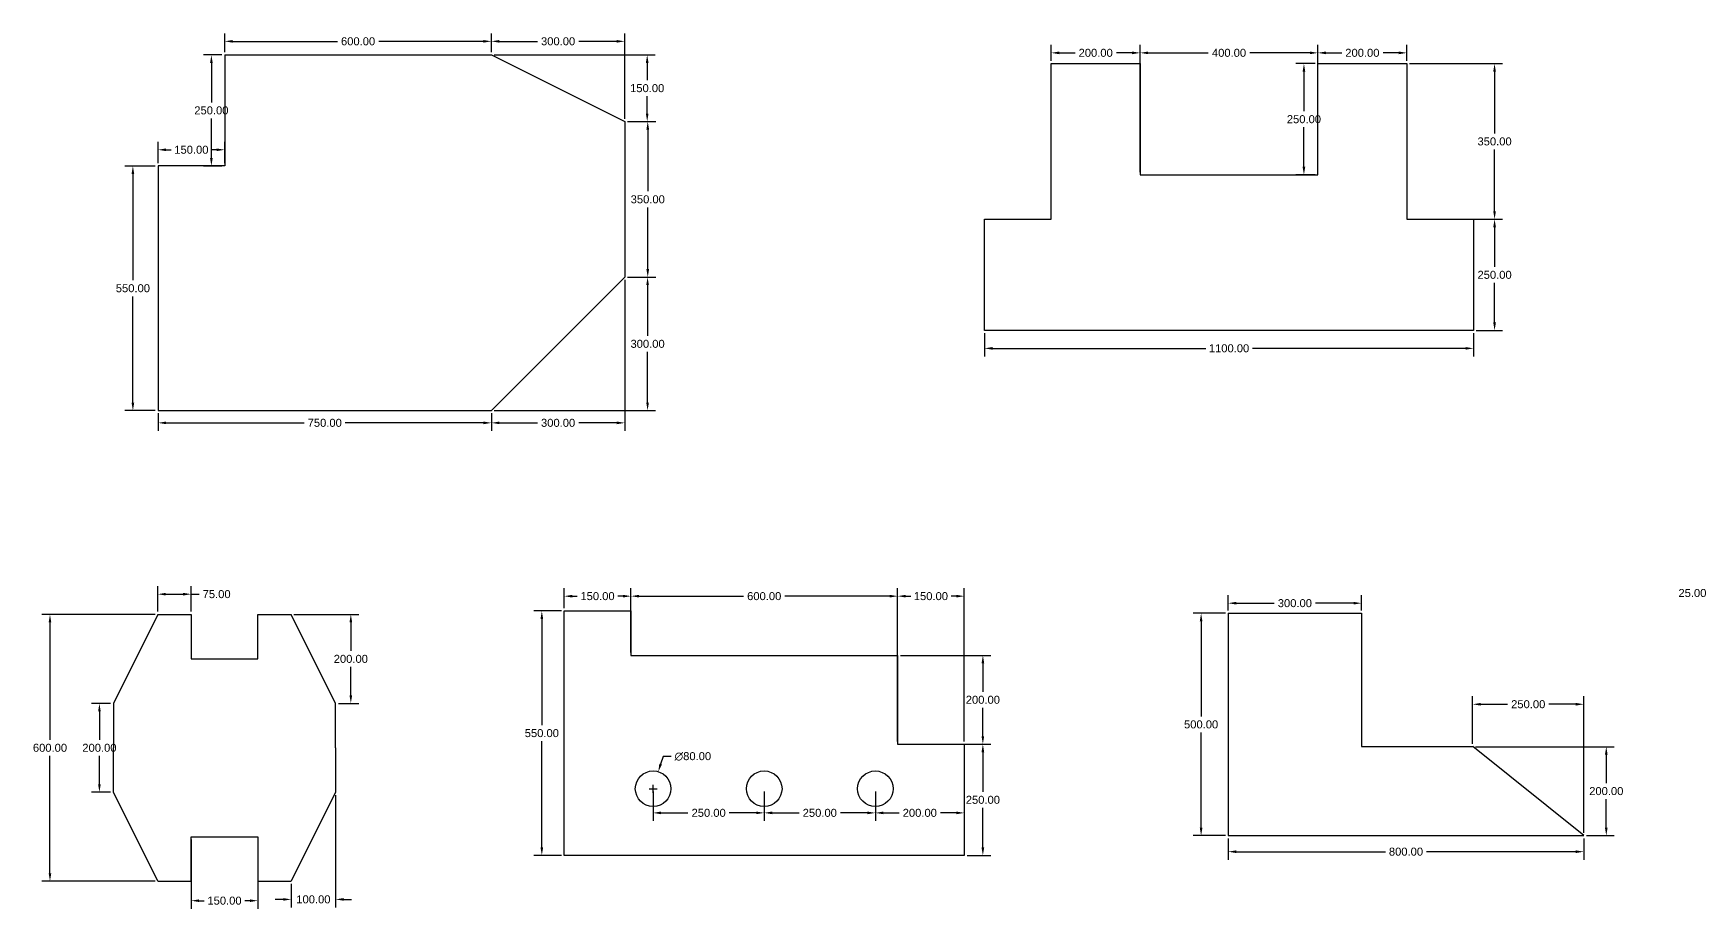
# Model space of a CAD drawing. Header units: millimetres. Extents: x -601 to 8793, y -3446 to 2415.
# Drawn here: x 1065 to 4812, y 330 to 2299 of the extents above; entities that cross this region are included whole.
import ezdxf

# ---------------------------------------------------------------- set-up
doc = ezdxf.new("R2010")
doc.units = ezdxf.units.MM
doc.styles.get("Standard").update_dxf_attribs({"font": 'arial.ttf'})
doc.dimstyles.get("Standard").update_dxf_attribs({"dimscale": 100, "dimtxt": 0.18, "dimasz": 0.18, "dimexe": 0.18, "dimexo": 0.0625, "dimgap": 0.09, "dimtad": 0, "dimtih": 1, "dimtoh": 1, "dimzin": 0, "dimdsep": 46, "dimtxsty": 'Standard', "dimcen": 0.09, "dimadec": 0, "dimazin": 0, "dimtfac": 1, "dimtofl": 0, "dimtmove": 0, "dimatfit": 3, "dimfxl": 1, "dimtolj": 1, "dimtzin": 0, "dimarcsym": 0})

# ---------------------------------------------------------------- blocks, each defined once
blk = doc.blocks.new('*D1')
at = {"color": 0, "lineweight": -2, "transparency": 16777216}
for p, q in [((1339.6, 2000.2), (1271.3, 2000.2)), ((1289.3, 1982.2), (1289.3, 1743.4)), ((1289.3, 1468.2), (1289.3, 1707)), ((1339.6, 1450.2), (1271.3, 1450.2))]:
    blk.add_line(p, q, dxfattribs=at)
at = {"color": 0, "transparency": 16777216}
for points in [[(1286.3, 1982.2), (1292.3, 1982.2), (1289.3, 2000.2)], [(1286.3, 1468.2), (1292.3, 1468.2), (1289.3, 1450.2)]]:
    blk.add_solid(points, dxfattribs=at)
at = {"layer": 'Defpoints', "color": 0, "transparency": 16777216}
for p in [(1345.9, 2000.2), (1289.3, 1450.2), (1345.9, 1450.2)]:
    blk.add_point(p, dxfattribs=at)
at = {"color": 0, "transparency": 16777216, "insert": (1289.3, 1725.2), "char_height": 18, "attachment_point": 5}
blk.add_mtext('\\A1;550.00', dxfattribs=at)
blk = doc.blocks.new('*D2')
at = {"color": 0, "lineweight": -2, "transparency": 16777216}
for p, q in [((1345.9, 2006.5), (1345.9, 2054.7)), ((1363.9, 2036.7), (1375.4, 2036.7)), ((1477.9, 2036.7), (1466.4, 2036.7)), ((1495.9, 2006.5), (1495.9, 2054.7))]:
    blk.add_line(p, q, dxfattribs=at)
at = {"color": 0, "transparency": 16777216}
for points in [[(1363.9, 2039.7), (1363.9, 2033.7), (1345.9, 2036.7)], [(1477.9, 2039.7), (1477.9, 2033.7), (1495.9, 2036.7)]]:
    blk.add_solid(points, dxfattribs=at)
at = {"layer": 'Defpoints', "color": 0, "transparency": 16777216}
for p in [(1345.9, 2036.7), (1345.9, 2000.2), (1495.9, 2000.2)]:
    blk.add_point(p, dxfattribs=at)
at = {"color": 0, "transparency": 16777216, "insert": (1420.9, 2036.7), "char_height": 18, "attachment_point": 5}
blk.add_mtext('\\A1;150.00', dxfattribs=at)
blk = doc.blocks.new('*D3')
at = {"color": 0, "lineweight": -2, "transparency": 16777216}
for p, q in [((1489.6, 2250.2), (1447.9, 2250.2)), ((1465.9, 2232.2), (1465.9, 2143.4)), ((1465.9, 2018.2), (1465.9, 2107)), ((1489.6, 2000.2), (1447.9, 2000.2))]:
    blk.add_line(p, q, dxfattribs=at)
at = {"color": 0, "transparency": 16777216}
for points in [[(1462.9, 2232.2), (1468.9, 2232.2), (1465.9, 2250.2)], [(1462.9, 2018.2), (1468.9, 2018.2), (1465.9, 2000.2)]]:
    blk.add_solid(points, dxfattribs=at)
at = {"layer": 'Defpoints', "color": 0, "transparency": 16777216}
for p in [(1495.9, 2250.2), (1465.9, 2000.2), (1495.9, 2000.2)]:
    blk.add_point(p, dxfattribs=at)
at = {"color": 0, "transparency": 16777216, "insert": (1465.9, 2125.2), "char_height": 18, "attachment_point": 5}
blk.add_mtext('\\A1;250.00', dxfattribs=at)
blk = doc.blocks.new('*D4')
at = {"color": 0, "lineweight": -2, "transparency": 16777216}
for p, q in [((1345.9, 1444), (1345.9, 1404.5)), ((2095.9, 1444), (2095.9, 1404.5)), ((1363.9, 1422.5), (1674.6, 1422.5)), ((2077.9, 1422.5), (1767.1, 1422.5))]:
    blk.add_line(p, q, dxfattribs=at)
at = {"color": 0, "transparency": 16777216}
for points in [[(1363.9, 1425.5), (1363.9, 1419.5), (1345.9, 1422.5)], [(2077.9, 1425.5), (2077.9, 1419.5), (2095.9, 1422.5)]]:
    blk.add_solid(points, dxfattribs=at)
at = {"layer": 'Defpoints', "color": 0, "transparency": 16777216}
for p in [(1345.9, 1450.2), (2095.9, 1450.2), (2095.9, 1422.5)]:
    blk.add_point(p, dxfattribs=at)
at = {"color": 0, "transparency": 16777216, "insert": (1720.9, 1422.5), "char_height": 18, "attachment_point": 5}
blk.add_mtext('\\A1;750.00', dxfattribs=at)
blk = doc.blocks.new('*D5')
at = {"color": 0, "lineweight": -2, "transparency": 16777216}
for p, q in [((1495.9, 2256.5), (1495.9, 2298.6)), ((2095.9, 2256.5), (2095.9, 2298.6)), ((1513.9, 2280.6), (1749.5, 2280.6)), ((2077.9, 2280.6), (1842.3, 2280.6))]:
    blk.add_line(p, q, dxfattribs=at)
at = {"color": 0, "transparency": 16777216}
for points in [[(1513.9, 2283.6), (1513.9, 2277.6), (1495.9, 2280.6)], [(2077.9, 2283.6), (2077.9, 2277.6), (2095.9, 2280.6)]]:
    blk.add_solid(points, dxfattribs=at)
at = {"layer": 'Defpoints', "color": 0, "transparency": 16777216}
for p in [(1495.9, 2250.2), (2095.9, 2280.6), (2095.9, 2250.2)]:
    blk.add_point(p, dxfattribs=at)
at = {"color": 0, "transparency": 16777216, "insert": (1795.9, 2280.6), "char_height": 18, "attachment_point": 5}
blk.add_mtext('\\A1;600.00', dxfattribs=at)
blk = doc.blocks.new('*D6')
at = {"color": 0, "lineweight": -2, "transparency": 16777216}
for p, q in [((2095.9, 2256.5), (2095.9, 2298.6)), ((2395.9, 2106.5), (2395.9, 2298.6)), ((2113.9, 2280.6), (2199.5, 2280.6)), ((2377.9, 2280.6), (2292.2, 2280.6))]:
    blk.add_line(p, q, dxfattribs=at)
at = {"color": 0, "transparency": 16777216}
for points in [[(2113.9, 2283.6), (2113.9, 2277.6), (2095.9, 2280.6)], [(2377.9, 2283.6), (2377.9, 2277.6), (2395.9, 2280.6)]]:
    blk.add_solid(points, dxfattribs=at)
at = {"layer": 'Defpoints', "color": 0, "transparency": 16777216}
for p in [(2095.9, 2250.2), (2395.9, 2280.6), (2395.9, 2100.2)]:
    blk.add_point(p, dxfattribs=at)
at = {"color": 0, "transparency": 16777216, "insert": (2245.9, 2280.6), "char_height": 18, "attachment_point": 5}
blk.add_mtext('\\A1;300.00', dxfattribs=at)
blk = doc.blocks.new('*D7')
at = {"color": 0, "lineweight": -2, "transparency": 16777216}
for p, q in [((2102.1, 2250.2), (2464.3, 2250.2)), ((2446.3, 2232.2), (2446.3, 2193.4)), ((2446.3, 2118.2), (2446.3, 2157)), ((2402.1, 2100.2), (2464.3, 2100.2))]:
    blk.add_line(p, q, dxfattribs=at)
at = {"color": 0, "transparency": 16777216}
for points in [[(2443.3, 2232.2), (2449.3, 2232.2), (2446.3, 2250.2)], [(2443.3, 2118.2), (2449.3, 2118.2), (2446.3, 2100.2)]]:
    blk.add_solid(points, dxfattribs=at)
at = {"layer": 'Defpoints', "color": 0, "transparency": 16777216}
for p in [(2095.9, 2250.2), (2395.9, 2100.2), (2446.3, 2100.2)]:
    blk.add_point(p, dxfattribs=at)
at = {"color": 0, "transparency": 16777216, "insert": (2446.3, 2175.2), "char_height": 18, "attachment_point": 5}
blk.add_mtext('\\A1;150.00', dxfattribs=at)
blk = doc.blocks.new('*D8')
at = {"color": 0, "lineweight": -2, "transparency": 16777216}
for p, q in [((2402.1, 2100.2), (2465.6, 2100.2)), ((2447.6, 2082.2), (2447.6, 1943.4)), ((2447.6, 1768.2), (2447.6, 1907)), ((2402.1, 1750.2), (2465.6, 1750.2))]:
    blk.add_line(p, q, dxfattribs=at)
at = {"color": 0, "transparency": 16777216}
for points in [[(2444.6, 2082.2), (2450.6, 2082.2), (2447.6, 2100.2)], [(2444.6, 1768.2), (2450.6, 1768.2), (2447.6, 1750.2)]]:
    blk.add_solid(points, dxfattribs=at)
at = {"layer": 'Defpoints', "color": 0, "transparency": 16777216}
for p in [(2395.9, 2100.2), (2395.9, 1750.2), (2447.6, 1750.2)]:
    blk.add_point(p, dxfattribs=at)
at = {"color": 0, "transparency": 16777216, "insert": (2447.6, 1925.2), "char_height": 18, "attachment_point": 5}
blk.add_mtext('\\A1;350.00', dxfattribs=at)
blk = doc.blocks.new('*D9')
at = {"color": 0, "lineweight": -2, "transparency": 16777216}
for p, q in [((2402.1, 1750.2), (2465.2, 1750.2)), ((2447.2, 1732.2), (2447.2, 1618.4)), ((2447.2, 1468.2), (2447.2, 1582)), ((2102.1, 1450.2), (2465.2, 1450.2))]:
    blk.add_line(p, q, dxfattribs=at)
at = {"color": 0, "transparency": 16777216}
for points in [[(2444.2, 1732.2), (2450.2, 1732.2), (2447.2, 1750.2)], [(2444.2, 1468.2), (2450.2, 1468.2), (2447.2, 1450.2)]]:
    blk.add_solid(points, dxfattribs=at)
at = {"layer": 'Defpoints', "color": 0, "transparency": 16777216}
for p in [(2395.9, 1750.2), (2095.9, 1450.2), (2447.2, 1450.2)]:
    blk.add_point(p, dxfattribs=at)
at = {"color": 0, "transparency": 16777216, "insert": (2447.2, 1600.2), "char_height": 18, "attachment_point": 5}
blk.add_mtext('\\A1;300.00', dxfattribs=at)
blk = doc.blocks.new('*D10')
at = {"color": 0, "lineweight": -2, "transparency": 16777216}
for p, q in [((2395.9, 1744), (2395.9, 1404.5)), ((2095.9, 1444), (2095.9, 1404.5)), ((2113.9, 1422.5), (2199.5, 1422.5)), ((2377.9, 1422.5), (2292.2, 1422.5))]:
    blk.add_line(p, q, dxfattribs=at)
at = {"color": 0, "transparency": 16777216}
for points in [[(2113.9, 1425.5), (2113.9, 1419.5), (2095.9, 1422.5)], [(2377.9, 1425.5), (2377.9, 1419.5), (2395.9, 1422.5)]]:
    blk.add_solid(points, dxfattribs=at)
at = {"layer": 'Defpoints', "color": 0, "transparency": 16777216}
for p in [(2395.9, 1750.2), (2095.9, 1450.2), (2095.9, 1422.5)]:
    blk.add_point(p, dxfattribs=at)
at = {"color": 0, "transparency": 16777216, "insert": (2245.9, 1422.5), "char_height": 18, "attachment_point": 5}
blk.add_mtext('\\A1;300.00', dxfattribs=at)
blk = doc.blocks.new('*D27')
at = {"color": 0, "lineweight": -2, "transparency": 16777216}
for p, q in [((3355.3, 2236.6), (3355.3, 2272.7)), ((3373.3, 2254.7), (3408.8, 2254.7)), ((3537.3, 2254.7), (3501.8, 2254.7)), ((3555.3, 2236.6), (3555.3, 2272.7))]:
    blk.add_line(p, q, dxfattribs=at)
at = {"color": 0, "transparency": 16777216}
for points in [[(3373.3, 2257.7), (3373.3, 2251.7), (3355.3, 2254.7)], [(3537.3, 2257.7), (3537.3, 2251.7), (3555.3, 2254.7)]]:
    blk.add_solid(points, dxfattribs=at)
at = {"layer": 'Defpoints', "color": 0, "transparency": 16777216}
for p in [(3555.3, 2254.7), (3355.3, 2230.4), (3555.3, 2230.4)]:
    blk.add_point(p, dxfattribs=at)
at = {"color": 0, "transparency": 16777216, "insert": (3455.3, 2254.7), "char_height": 18, "attachment_point": 5}
blk.add_mtext('\\A1;200.00', dxfattribs=at)
blk = doc.blocks.new('*D28')
at = {"color": 0, "lineweight": -2, "transparency": 16777216}
for p, q in [((3555.3, 1986.6), (3555.3, 2272.7)), ((3573.3, 2254.7), (3708.6, 2254.7)), ((3937.3, 2254.7), (3802, 2254.7)), ((3955.3, 1986.6), (3955.3, 2272.7))]:
    blk.add_line(p, q, dxfattribs=at)
at = {"color": 0, "transparency": 16777216}
for points in [[(3573.3, 2257.7), (3573.3, 2251.7), (3555.3, 2254.7)], [(3937.3, 2257.7), (3937.3, 2251.7), (3955.3, 2254.7)]]:
    blk.add_solid(points, dxfattribs=at)
at = {"layer": 'Defpoints', "color": 0, "transparency": 16777216}
for p in [(3955.3, 2254.7), (3555.3, 1980.4), (3955.3, 1980.4)]:
    blk.add_point(p, dxfattribs=at)
at = {"color": 0, "transparency": 16777216, "insert": (3755.3, 2254.7), "char_height": 18, "attachment_point": 5}
blk.add_mtext('\\A1;400.00', dxfattribs=at)
blk = doc.blocks.new('*D29')
at = {"color": 0, "lineweight": -2, "transparency": 16777216}
for p, q in [((3955.3, 2236.6), (3955.3, 2272.7)), ((3973.3, 2254.7), (4008.8, 2254.7)), ((4137.3, 2254.7), (4101.8, 2254.7)), ((4155.3, 2236.6), (4155.3, 2272.7))]:
    blk.add_line(p, q, dxfattribs=at)
at = {"color": 0, "transparency": 16777216}
for points in [[(3973.3, 2257.7), (3973.3, 2251.7), (3955.3, 2254.7)], [(4137.3, 2257.7), (4137.3, 2251.7), (4155.3, 2254.7)]]:
    blk.add_solid(points, dxfattribs=at)
at = {"layer": 'Defpoints', "color": 0, "transparency": 16777216}
for p in [(4155.3, 2254.7), (3955.3, 2230.4), (4155.3, 2230.4)]:
    blk.add_point(p, dxfattribs=at)
at = {"color": 0, "transparency": 16777216, "insert": (4055.3, 2254.7), "char_height": 18, "attachment_point": 5}
blk.add_mtext('\\A1;200.00', dxfattribs=at)
blk = doc.blocks.new('*D30')
at = {"color": 0, "lineweight": -2, "transparency": 16777216}
for p, q in [((3949, 2230.4), (3905.8, 2230.4)), ((3923.8, 2212.4), (3923.8, 2123.6)), ((3923.8, 1998.4), (3923.8, 2087.2)), ((3949, 1980.4), (3905.8, 1980.4))]:
    blk.add_line(p, q, dxfattribs=at)
at = {"color": 0, "transparency": 16777216}
for points in [[(3920.8, 2212.4), (3926.8, 2212.4), (3923.8, 2230.4)], [(3920.8, 1998.4), (3926.8, 1998.4), (3923.8, 1980.4)]]:
    blk.add_solid(points, dxfattribs=at)
at = {"layer": 'Defpoints', "color": 0, "transparency": 16777216}
for p in [(3955.3, 2230.4), (3923.8, 1980.4), (3955.3, 1980.4)]:
    blk.add_point(p, dxfattribs=at)
at = {"color": 0, "transparency": 16777216, "insert": (3923.8, 2105.4), "char_height": 18, "attachment_point": 5}
blk.add_mtext('\\A1;250.00', dxfattribs=at)
blk = doc.blocks.new('*D31')
at = {"color": 0, "lineweight": -2, "transparency": 16777216}
for p, q in [((4161.5, 2230.4), (4370.7, 2230.4)), ((4352.7, 2212.4), (4352.7, 2073.6)), ((4352.7, 1898.4), (4352.7, 2037.2)), ((4161.5, 1880.4), (4370.7, 1880.4))]:
    blk.add_line(p, q, dxfattribs=at)
at = {"color": 0, "transparency": 16777216}
for points in [[(4349.7, 2212.4), (4355.7, 2212.4), (4352.7, 2230.4)], [(4349.7, 1898.4), (4355.7, 1898.4), (4352.7, 1880.4)]]:
    blk.add_solid(points, dxfattribs=at)
at = {"layer": 'Defpoints', "color": 0, "transparency": 16777216}
for p in [(4155.3, 2230.4), (4155.3, 1880.4), (4352.7, 1880.4)]:
    blk.add_point(p, dxfattribs=at)
at = {"color": 0, "transparency": 16777216, "insert": (4352.7, 2055.4), "char_height": 18, "attachment_point": 5}
blk.add_mtext('\\A1;350.00', dxfattribs=at)
blk = doc.blocks.new('*D32')
at = {"color": 0, "lineweight": -2, "transparency": 16777216}
for p, q in [((4311.5, 1880.4), (4370.7, 1880.4)), ((4352.7, 1862.4), (4352.7, 1773.6)), ((4352.7, 1648.4), (4352.7, 1737.2)), ((4311.5, 1630.4), (4370.7, 1630.4))]:
    blk.add_line(p, q, dxfattribs=at)
at = {"color": 0, "transparency": 16777216}
for points in [[(4349.7, 1862.4), (4355.7, 1862.4), (4352.7, 1880.4)], [(4349.7, 1648.4), (4355.7, 1648.4), (4352.7, 1630.4)]]:
    blk.add_solid(points, dxfattribs=at)
at = {"layer": 'Defpoints', "color": 0, "transparency": 16777216}
for p in [(4305.3, 1880.4), (4305.3, 1630.4), (4352.7, 1630.4)]:
    blk.add_point(p, dxfattribs=at)
at = {"color": 0, "transparency": 16777216, "insert": (4352.7, 1755.4), "char_height": 18, "attachment_point": 5}
blk.add_mtext('\\A1;250.00', dxfattribs=at)
blk = doc.blocks.new('*D33')
at = {"color": 0, "lineweight": -2, "transparency": 16777216}
for p, q in [((3205.3, 1624.1), (3205.3, 1572.1)), ((4305.3, 1624.1), (4305.3, 1572.1)), ((3223.3, 1590.1), (3702.8, 1590.1)), ((4287.3, 1590.1), (3807.8, 1590.1))]:
    blk.add_line(p, q, dxfattribs=at)
at = {"color": 0, "transparency": 16777216}
for points in [[(3223.3, 1593.1), (3223.3, 1587.1), (3205.3, 1590.1)], [(4287.3, 1593.1), (4287.3, 1587.1), (4305.3, 1590.1)]]:
    blk.add_solid(points, dxfattribs=at)
at = {"layer": 'Defpoints', "color": 0, "transparency": 16777216}
for p in [(3205.3, 1630.4), (4305.3, 1630.4), (3205.3, 1590.1)]:
    blk.add_point(p, dxfattribs=at)
at = {"color": 0, "transparency": 16777216, "insert": (3755.3, 1590.1), "char_height": 18, "attachment_point": 5}
blk.add_mtext('\\A1;1100.00', dxfattribs=at)
blk = doc.blocks.new('*D43')
at = {"color": 0, "lineweight": -2, "transparency": 16777216}
for p, q in [((1345.4, 997.9), (1345.4, 1055.2)), ((1420.4, 997.9), (1420.4, 1055.2)), ((1363.4, 1037.2), (1402.4, 1037.2)), ((1420.4, 1037.2), (1438.4, 1037.2))]:
    blk.add_line(p, q, dxfattribs=at)
at = {"color": 0, "transparency": 16777216}
for points in [[(1363.4, 1040.2), (1363.4, 1034.2), (1345.4, 1037.2)], [(1402.4, 1040.2), (1402.4, 1034.2), (1420.4, 1037.2)]]:
    blk.add_solid(points, dxfattribs=at)
at = {"layer": 'Defpoints', "color": 0, "transparency": 16777216}
for p in [(1420.4, 1037.2), (1345.4, 991.6), (1420.4, 991.6)]:
    blk.add_point(p, dxfattribs=at)
at = {"color": 0, "transparency": 16777216, "insert": (1477.7, 1037.2), "char_height": 18, "attachment_point": 5}
blk.add_mtext('\\A1;75.00', dxfattribs=at)
blk = doc.blocks.new('*D44')
at = {"color": 0, "lineweight": -2, "transparency": 16777216}
for p, q in [((1239.2, 791.6), (1196, 791.6)), ((1214, 773.6), (1214, 709.8)), ((1214, 609.6), (1214, 673.4)), ((1239.2, 591.6), (1196, 591.6))]:
    blk.add_line(p, q, dxfattribs=at)
at = {"color": 0, "transparency": 16777216}
for points in [[(1211, 773.6), (1217, 773.6), (1214, 791.6)], [(1211, 609.6), (1217, 609.6), (1214, 591.6)]]:
    blk.add_solid(points, dxfattribs=at)
at = {"layer": 'Defpoints', "color": 0, "transparency": 16777216}
for p in [(1245.4, 791.6), (1214, 591.6), (1245.4, 591.6)]:
    blk.add_point(p, dxfattribs=at)
at = {"color": 0, "transparency": 16777216, "insert": (1214, 691.6), "char_height": 18, "attachment_point": 5}
blk.add_mtext('\\A1;200.00', dxfattribs=at)
blk = doc.blocks.new('*D45')
at = {"color": 0, "lineweight": -2, "transparency": 16777216}
for p, q in [((1420.4, 485.4), (1420.4, 329.8)), ((1570.4, 485.4), (1570.4, 329.8)), ((1438.4, 347.8), (1449.9, 347.8)), ((1552.4, 347.8), (1540.9, 347.8))]:
    blk.add_line(p, q, dxfattribs=at)
at = {"color": 0, "transparency": 16777216}
for points in [[(1438.4, 350.8), (1438.4, 344.8), (1420.4, 347.8)], [(1552.4, 350.8), (1552.4, 344.8), (1570.4, 347.8)]]:
    blk.add_solid(points, dxfattribs=at)
at = {"layer": 'Defpoints', "color": 0, "transparency": 16777216}
for p in [(1420.4, 491.6), (1570.4, 491.6), (1570.4, 347.8)]:
    blk.add_point(p, dxfattribs=at)
at = {"color": 0, "transparency": 16777216, "insert": (1495.4, 347.8), "char_height": 18, "attachment_point": 5}
blk.add_mtext('\\A1;150.00', dxfattribs=at)
blk = doc.blocks.new('*D46')
at = {"color": 0, "lineweight": -2, "transparency": 16777216}
for p, q in [((1339.2, 991.6), (1084.8, 991.6)), ((1102.8, 973.6), (1102.8, 709.8)), ((1102.8, 409.6), (1102.8, 673.4)), ((1339.2, 391.6), (1084.8, 391.6))]:
    blk.add_line(p, q, dxfattribs=at)
at = {"color": 0, "transparency": 16777216}
for points in [[(1099.8, 973.6), (1105.8, 973.6), (1102.8, 991.6)], [(1099.8, 409.6), (1105.8, 409.6), (1102.8, 391.6)]]:
    blk.add_solid(points, dxfattribs=at)
at = {"layer": 'Defpoints', "color": 0, "transparency": 16777216}
for p in [(1345.4, 991.6), (1102.8, 391.6), (1345.4, 391.6)]:
    blk.add_point(p, dxfattribs=at)
at = {"color": 0, "transparency": 16777216, "insert": (1102.8, 691.6), "char_height": 18, "attachment_point": 5}
blk.add_mtext('\\A1;600.00', dxfattribs=at)
blk = doc.blocks.new('*D47')
at = {"color": 0, "lineweight": -2, "transparency": 16777216}
for p, q in [((1651.7, 991.6), (1797.6, 991.6)), ((1779.6, 973.6), (1779.6, 909.8)), ((1779.6, 809.6), (1779.6, 873.4)), ((1751.7, 791.6), (1797.6, 791.6))]:
    blk.add_line(p, q, dxfattribs=at)
at = {"color": 0, "transparency": 16777216}
for points in [[(1776.6, 973.6), (1782.6, 973.6), (1779.6, 991.6)], [(1776.6, 809.6), (1782.6, 809.6), (1779.6, 791.6)]]:
    blk.add_solid(points, dxfattribs=at)
at = {"layer": 'Defpoints', "color": 0, "transparency": 16777216}
for p in [(1645.4, 991.6), (1779.6, 991.6), (1745.4, 791.6)]:
    blk.add_point(p, dxfattribs=at)
at = {"color": 0, "transparency": 16777216, "insert": (1779.6, 891.6), "char_height": 18, "attachment_point": 5}
blk.add_mtext('\\A1;200.00', dxfattribs=at)
blk = doc.blocks.new('*D48')
at = {"color": 0, "lineweight": -2, "transparency": 16777216}
for p, q in [((1745.4, 585.4), (1745.4, 332.7)), ((1645.4, 385.4), (1645.4, 332.7)), ((1627.4, 350.7), (1609.4, 350.7)), ((1763.4, 350.7), (1781.4, 350.7))]:
    blk.add_line(p, q, dxfattribs=at)
at = {"color": 0, "transparency": 16777216}
for points in [[(1627.4, 353.7), (1627.4, 347.7), (1645.4, 350.7)], [(1763.4, 353.7), (1763.4, 347.7), (1745.4, 350.7)]]:
    blk.add_solid(points, dxfattribs=at)
at = {"layer": 'Defpoints', "color": 0, "transparency": 16777216}
for p in [(1745.4, 591.6), (1645.4, 391.6), (1745.4, 350.7)]:
    blk.add_point(p, dxfattribs=at)
at = {"color": 0, "transparency": 16777216, "insert": (1695.4, 350.7), "char_height": 18, "attachment_point": 5}
blk.add_mtext('\\A1;100.00', dxfattribs=at)
blk = doc.blocks.new('*D49')
at = {"color": 0, "lineweight": -2, "transparency": 16777216}
for p, q in [((2259.6, 1005.9), (2259.6, 1050.7)), ((2409.6, 1005.9), (2409.6, 1050.7)), ((2277.6, 1032.7), (2289.1, 1032.7)), ((2391.6, 1032.7), (2380.1, 1032.7))]:
    blk.add_line(p, q, dxfattribs=at)
at = {"color": 0, "transparency": 16777216}
for points in [[(2277.6, 1035.7), (2277.6, 1029.7), (2259.6, 1032.7)], [(2391.6, 1035.7), (2391.6, 1029.7), (2409.6, 1032.7)]]:
    blk.add_solid(points, dxfattribs=at)
at = {"layer": 'Defpoints', "color": 0, "transparency": 16777216}
for p in [(2409.6, 1032.7), (2259.6, 999.6), (2409.6, 999.6)]:
    blk.add_point(p, dxfattribs=at)
at = {"color": 0, "transparency": 16777216, "insert": (2334.6, 1032.7), "char_height": 18, "attachment_point": 5}
blk.add_mtext('\\A1;150.00', dxfattribs=at)
blk = doc.blocks.new('*D50')
at = {"color": 0, "lineweight": -2, "transparency": 16777216}
for p, q in [((2409.6, 905.9), (2409.6, 1050.7)), ((3009.6, 905.9), (3009.6, 1050.7)), ((2427.6, 1032.7), (2663.2, 1032.7)), ((2991.6, 1032.7), (2756, 1032.7))]:
    blk.add_line(p, q, dxfattribs=at)
at = {"color": 0, "transparency": 16777216}
for points in [[(2427.6, 1035.7), (2427.6, 1029.7), (2409.6, 1032.7)], [(2991.6, 1035.7), (2991.6, 1029.7), (3009.6, 1032.7)]]:
    blk.add_solid(points, dxfattribs=at)
at = {"layer": 'Defpoints', "color": 0, "transparency": 16777216}
for p in [(3009.6, 1032.7), (2409.6, 899.6), (3009.6, 899.6)]:
    blk.add_point(p, dxfattribs=at)
at = {"color": 0, "transparency": 16777216, "insert": (2709.6, 1032.7), "char_height": 18, "attachment_point": 5}
blk.add_mtext('\\A1;600.00', dxfattribs=at)
blk = doc.blocks.new('*D51')
at = {"color": 0, "lineweight": -2, "transparency": 16777216}
for p, q in [((3009.6, 705.9), (3009.6, 1050.7)), ((3159.6, 705.9), (3159.6, 1050.7)), ((3027.6, 1032.7), (3039.1, 1032.7)), ((3141.6, 1032.7), (3130.1, 1032.7))]:
    blk.add_line(p, q, dxfattribs=at)
at = {"color": 0, "transparency": 16777216}
for points in [[(3027.6, 1035.7), (3027.6, 1029.7), (3009.6, 1032.7)], [(3141.6, 1035.7), (3141.6, 1029.7), (3159.6, 1032.7)]]:
    blk.add_solid(points, dxfattribs=at)
at = {"layer": 'Defpoints', "color": 0, "transparency": 16777216}
for p in [(3159.6, 1032.7), (3009.6, 699.6), (3159.6, 699.6)]:
    blk.add_point(p, dxfattribs=at)
at = {"color": 0, "transparency": 16777216, "insert": (3084.6, 1032.7), "char_height": 18, "attachment_point": 5}
blk.add_mtext('\\A1;150.00', dxfattribs=at)
blk = doc.blocks.new('*D52')
at = {"color": 0, "lineweight": -2, "transparency": 16777216}
for p, q in [((3165.9, 699.6), (3219.5, 699.6)), ((3201.5, 681.6), (3201.5, 592.8)), ((3201.5, 467.6), (3201.5, 556.4)), ((3165.9, 449.6), (3219.5, 449.6))]:
    blk.add_line(p, q, dxfattribs=at)
at = {"color": 0, "transparency": 16777216}
for points in [[(3198.5, 681.6), (3204.5, 681.6), (3201.5, 699.6)], [(3198.5, 467.6), (3204.5, 467.6), (3201.5, 449.6)]]:
    blk.add_solid(points, dxfattribs=at)
at = {"layer": 'Defpoints', "color": 0, "transparency": 16777216}
for p in [(3159.6, 699.6), (3159.6, 449.6), (3201.5, 449.6)]:
    blk.add_point(p, dxfattribs=at)
at = {"color": 0, "transparency": 16777216, "insert": (3201.5, 574.6), "char_height": 18, "attachment_point": 5}
blk.add_mtext('\\A1;250.00', dxfattribs=at)
blk = doc.blocks.new('*D53')
at = {"color": 0, "lineweight": -2, "transparency": 16777216}
for p, q in [((3015.9, 899.6), (3219.5, 899.6)), ((3201.5, 881.6), (3201.5, 817.8)), ((3201.5, 717.6), (3201.5, 781.4)), ((3024.8, 699.6), (3219.5, 699.6))]:
    blk.add_line(p, q, dxfattribs=at)
at = {"color": 0, "transparency": 16777216}
for points in [[(3198.5, 881.6), (3204.5, 881.6), (3201.5, 899.6)], [(3198.5, 717.6), (3204.5, 717.6), (3201.5, 699.6)]]:
    blk.add_solid(points, dxfattribs=at)
at = {"layer": 'Defpoints', "color": 0, "transparency": 16777216}
for p in [(3009.6, 899.6), (3018.6, 699.6), (3201.5, 699.6)]:
    blk.add_point(p, dxfattribs=at)
at = {"color": 0, "transparency": 16777216, "insert": (3201.5, 799.6), "char_height": 18, "attachment_point": 5}
blk.add_mtext('\\A1;200.00', dxfattribs=at)
blk = doc.blocks.new('*D54')
at = {"color": 0, "lineweight": -2, "transparency": 16777216}
for p, q in [((2253.4, 999.6), (2191.3, 999.6)), ((2209.3, 981.6), (2209.3, 742.8)), ((2209.3, 467.6), (2209.3, 706.4)), ((2253.4, 449.6), (2191.3, 449.6))]:
    blk.add_line(p, q, dxfattribs=at)
at = {"color": 0, "transparency": 16777216}
for points in [[(2206.3, 981.6), (2212.3, 981.6), (2209.3, 999.6)], [(2206.3, 467.6), (2212.3, 467.6), (2209.3, 449.6)]]:
    blk.add_solid(points, dxfattribs=at)
at = {"layer": 'Defpoints', "color": 0, "transparency": 16777216}
for p in [(2209.3, 999.6), (2259.6, 999.6), (2259.6, 449.6)]:
    blk.add_point(p, dxfattribs=at)
at = {"color": 0, "transparency": 16777216, "insert": (2209.3, 724.6), "char_height": 18, "attachment_point": 5}
blk.add_mtext('\\A1;550.00', dxfattribs=at)
blk = doc.blocks.new('*D55')
at = {"color": 0, "lineweight": -2, "transparency": 16777216}
for p, q in [((2481.9, 672.3), (2476.6, 655.1)), ((2499.9, 672.3), (2481.9, 672.3)), ((2450.6, 599.6), (2468.6, 599.6)), ((2459.6, 590.6), (2459.6, 608.6))]:
    blk.add_line(p, q, dxfattribs=at)
at = {"color": 0, "transparency": 16777216}
blk.add_solid([(2473.7, 655.9), (2479.5, 654.2), (2471.3, 637.9)], dxfattribs=at)
at = {"layer": 'Defpoints', "color": 0, "transparency": 16777216}
for p in [(2471.3, 637.9), (2447.9, 561.4)]:
    blk.add_point(p, dxfattribs=at)
at = {"color": 0, "transparency": 16777216, "insert": (2549, 672.3), "char_height": 18, "attachment_point": 5}
blk.add_mtext('\\A1;∅80.00', dxfattribs=at)
blk = doc.blocks.new('*D56')
at = {"color": 0, "lineweight": -2, "transparency": 16777216}
for p, q in [((2709.6, 593.4), (2709.6, 527.3)), ((2959.6, 593.4), (2959.6, 527.3)), ((2727.6, 545.3), (2788.1, 545.3)), ((2941.6, 545.3), (2881.1, 545.3))]:
    blk.add_line(p, q, dxfattribs=at)
at = {"color": 0, "transparency": 16777216}
for points in [[(2727.6, 548.3), (2727.6, 542.3), (2709.6, 545.3)], [(2941.6, 548.3), (2941.6, 542.3), (2959.6, 545.3)]]:
    blk.add_solid(points, dxfattribs=at)
at = {"layer": 'Defpoints', "color": 0, "transparency": 16777216}
for p in [(2709.6, 599.6), (2959.6, 599.6), (2959.6, 545.3)]:
    blk.add_point(p, dxfattribs=at)
at = {"color": 0, "transparency": 16777216, "insert": (2834.6, 545.3), "char_height": 18, "attachment_point": 5}
blk.add_mtext('\\A1;250.00', dxfattribs=at)
blk = doc.blocks.new('*D57')
at = {"color": 0, "lineweight": -2, "transparency": 16777216}
for p, q in [((2459.6, 593.4), (2459.6, 527.3)), ((2709.6, 593.4), (2709.6, 527.3)), ((2477.6, 545.3), (2538.1, 545.3)), ((2691.6, 545.3), (2631.1, 545.3))]:
    blk.add_line(p, q, dxfattribs=at)
at = {"color": 0, "transparency": 16777216}
for points in [[(2477.6, 548.3), (2477.6, 542.3), (2459.6, 545.3)], [(2691.6, 548.3), (2691.6, 542.3), (2709.6, 545.3)]]:
    blk.add_solid(points, dxfattribs=at)
at = {"layer": 'Defpoints', "color": 0, "transparency": 16777216}
for p in [(2459.6, 599.6), (2709.6, 599.6), (2459.6, 545.3)]:
    blk.add_point(p, dxfattribs=at)
at = {"color": 0, "transparency": 16777216, "insert": (2584.6, 545.3), "char_height": 18, "attachment_point": 5}
blk.add_mtext('\\A1;250.00', dxfattribs=at)
blk = doc.blocks.new('*D58')
at = {"color": 0, "lineweight": -2, "transparency": 16777216}
for p, q in [((2959.6, 593.4), (2959.6, 527.3)), ((3159.6, 593.4), (3159.6, 527.3)), ((2977.6, 545.3), (3013.1, 545.3)), ((3141.6, 545.3), (3106.1, 545.3))]:
    blk.add_line(p, q, dxfattribs=at)
at = {"color": 0, "transparency": 16777216}
for points in [[(2977.6, 548.3), (2977.6, 542.3), (2959.6, 545.3)], [(3141.6, 548.3), (3141.6, 542.3), (3159.6, 545.3)]]:
    blk.add_solid(points, dxfattribs=at)
at = {"layer": 'Defpoints', "color": 0, "transparency": 16777216}
for p in [(2959.6, 599.6), (3159.6, 599.6), (3159.6, 545.3)]:
    blk.add_point(p, dxfattribs=at)
at = {"color": 0, "transparency": 16777216, "insert": (3059.6, 545.3), "char_height": 18, "attachment_point": 5}
blk.add_mtext('\\A1;200.00', dxfattribs=at)
blk = doc.blocks.new('*D59')
at = {"color": 0, "lineweight": -2, "transparency": 16777216}
for p, q in [((3747.2, 994.2), (3674.5, 994.2)), ((3692.5, 976.2), (3692.5, 762.4)), ((3692.5, 512.2), (3692.5, 726)), ((3747.2, 494.2), (3674.5, 494.2))]:
    blk.add_line(p, q, dxfattribs=at)
at = {"color": 0, "transparency": 16777216}
for points in [[(3689.5, 976.2), (3695.5, 976.2), (3692.5, 994.2)], [(3689.5, 512.2), (3695.5, 512.2), (3692.5, 494.2)]]:
    blk.add_solid(points, dxfattribs=at)
at = {"layer": 'Defpoints', "color": 0, "transparency": 16777216}
for p in [(3753.4, 994.2), (3692.5, 494.2), (3753.4, 494.2)]:
    blk.add_point(p, dxfattribs=at)
at = {"color": 0, "transparency": 16777216, "insert": (3692.5, 744.2), "char_height": 18, "attachment_point": 5}
blk.add_mtext('\\A1;500.00', dxfattribs=at)
blk = doc.blocks.new('*D60')
at = {"color": 0, "lineweight": -2, "transparency": 16777216}
for p, q in [((3753.4, 1000.5), (3753.4, 1034.9)), ((3771.4, 1016.9), (3857.1, 1016.9)), ((4035.4, 1016.9), (3949.8, 1016.9)), ((4053.4, 1000.5), (4053.4, 1034.9))]:
    blk.add_line(p, q, dxfattribs=at)
at = {"color": 0, "transparency": 16777216}
for points in [[(3771.4, 1019.9), (3771.4, 1013.9), (3753.4, 1016.9)], [(4035.4, 1019.9), (4035.4, 1013.9), (4053.4, 1016.9)]]:
    blk.add_solid(points, dxfattribs=at)
at = {"layer": 'Defpoints', "color": 0, "transparency": 16777216}
for p in [(4053.4, 1016.9), (3753.4, 994.2), (4053.4, 994.2)]:
    blk.add_point(p, dxfattribs=at)
at = {"color": 0, "transparency": 16777216, "insert": (3903.4, 1016.9), "char_height": 18, "attachment_point": 5}
blk.add_mtext('\\A1;300.00', dxfattribs=at)
blk = doc.blocks.new('*D61')
at = {"color": 0, "lineweight": -2, "transparency": 16777216}
for p, q in [((3753.4, 488), (3753.4, 440)), ((4553.4, 488), (4553.4, 440)), ((3771.4, 458), (4107.1, 458)), ((4535.4, 458), (4199.8, 458))]:
    blk.add_line(p, q, dxfattribs=at)
at = {"color": 0, "transparency": 16777216}
for points in [[(3771.4, 461), (3771.4, 455), (3753.4, 458)], [(4535.4, 461), (4535.4, 455), (4553.4, 458)]]:
    blk.add_solid(points, dxfattribs=at)
at = {"layer": 'Defpoints', "color": 0, "transparency": 16777216}
for p in [(3753.4, 494.2), (4553.4, 494.2), (4553.4, 458)]:
    blk.add_point(p, dxfattribs=at)
at = {"color": 0, "transparency": 16777216, "insert": (4153.4, 458), "char_height": 18, "attachment_point": 5}
blk.add_mtext('\\A1;800.00', dxfattribs=at)
blk = doc.blocks.new('*D62')
at = {"color": 0, "lineweight": -2, "transparency": 16777216}
for p, q in [((4309.7, 694.2), (4622, 694.2)), ((4604, 676.2), (4604, 612.4)), ((4604, 512.2), (4604, 576)), ((4559.7, 494.2), (4622, 494.2))]:
    blk.add_line(p, q, dxfattribs=at)
at = {"color": 0, "transparency": 16777216}
for points in [[(4601, 676.2), (4607, 676.2), (4604, 694.2)], [(4601, 512.2), (4607, 512.2), (4604, 494.2)]]:
    blk.add_solid(points, dxfattribs=at)
at = {"layer": 'Defpoints', "color": 0, "transparency": 16777216}
for p in [(4303.4, 694.2), (4553.4, 494.2), (4604, 494.2)]:
    blk.add_point(p, dxfattribs=at)
at = {"color": 0, "transparency": 16777216, "insert": (4604, 594.2), "char_height": 18, "attachment_point": 5}
blk.add_mtext('\\A1;200.00', dxfattribs=at)
blk = doc.blocks.new('*D63')
at = {"color": 0, "lineweight": -2, "transparency": 16777216}
for p, q in [((4303.4, 700.5), (4303.4, 807.6)), ((4321.4, 789.6), (4382, 789.6)), ((4535.4, 789.6), (4474.9, 789.6)), ((4553.4, 500.5), (4553.4, 807.6))]:
    blk.add_line(p, q, dxfattribs=at)
at = {"color": 0, "transparency": 16777216}
for points in [[(4321.4, 792.6), (4321.4, 786.6), (4303.4, 789.6)], [(4535.4, 792.6), (4535.4, 786.6), (4553.4, 789.6)]]:
    blk.add_solid(points, dxfattribs=at)
at = {"layer": 'Defpoints', "color": 0, "transparency": 16777216}
for p in [(4303.4, 789.6), (4303.4, 694.2), (4553.4, 494.2)]:
    blk.add_point(p, dxfattribs=at)
at = {"color": 0, "transparency": 16777216, "insert": (4428.4, 789.6), "char_height": 18, "attachment_point": 5}
blk.add_mtext('\\A1;250.00', dxfattribs=at)
blk = doc.blocks.new('*D65')
at = {"color": 0, "lineweight": -2, "transparency": 16777216}
for p, q in [((4873.3, 800.5), (4873.3, 1057.7)), ((4898.3, 800.5), (4898.3, 1057.7)), ((4855.3, 1039.7), (4837.3, 1039.7)), ((4916.3, 1039.7), (4934.3, 1039.7))]:
    blk.add_line(p, q, dxfattribs=at)
at = {"color": 0, "transparency": 16777216}
for points in [[(4855.3, 1042.7), (4855.3, 1036.7), (4873.3, 1039.7)], [(4916.3, 1042.7), (4916.3, 1036.7), (4898.3, 1039.7)]]:
    blk.add_solid(points, dxfattribs=at)
at = {"layer": 'Defpoints', "color": 0, "transparency": 16777216}
for p in [(4873.3, 1039.7), (4873.3, 794.2), (4898.3, 794.2)]:
    blk.add_point(p, dxfattribs=at)
at = {"color": 0, "transparency": 16777216, "insert": (4797.8, 1039.7), "char_height": 18, "attachment_point": 5}
blk.add_mtext('\\A1;25.00', dxfattribs=at)

msp = doc.modelspace()

# ---------------------------------------------------------------- linework, layer by layer
for p, q in [((1495.871, 2250.24), (2095.871, 2250.24)), ((1495.871, 2250.24), (1495.871, 2000.24)), ((2095.871, 2250.24), (2395.871, 2100.24)), ((3355.288, 2230.384), (3555.288, 2230.384)), ((3355.288, 1880.384), (3355.288, 2230.384)), ((3555.288, 2230.384), (3555.288, 1980.384)), ((3955.288, 1980.384), (3955.288, 2230.384)), ((3955.288, 2230.384), (4155.288, 2230.384)), ((4155.288, 2230.384), (4155.288, 1880.384)), ((2395.871, 2100.24), (2395.871, 1750.24)), ((1495.871, 2000.24), (1345.871, 2000.24)), ((1345.871, 2000.24), (1345.871, 1450.24)), ((3555.288, 1980.384), (3955.288, 1980.384)), ((3205.288, 1630.384), (3205.288, 1880.384)), ((3205.288, 1880.384), (3355.288, 1880.384)), ((4155.288, 1880.384), (4305.288, 1880.384)), ((4305.288, 1880.384), (4305.288, 1630.384)), ((2395.871, 1750.24), (2095.871, 1450.24)), ((4305.288, 1630.384), (3205.288, 1630.384)), ((1345.871, 1450.24), (2095.871, 1450.24)), ((1345.4, 991.622), (1245.4, 791.622)), ((1345.4, 991.622), (1420.4, 991.622)), ((1420.4, 991.622), (1420.4, 891.622)), ((1570.4, 891.622), (1570.4, 991.622)), ((1570.4, 991.622), (1645.4, 991.622)), ((1745.4, 791.622), (1645.4, 991.622)), ((2259.631, 999.613), (2409.631, 999.613)), ((2259.631, 449.613), (2259.631, 999.613)), ((2409.631, 999.613), (2409.631, 899.613)), ((3753.449, 994.226), (4053.449, 994.226)), ((3753.449, 994.226), (3753.449, 494.226)), ((4053.449, 994.226), (4053.449, 694.226)), ((2409.631, 899.613), (3009.631, 899.613)), ((3009.631, 899.613), (3009.631, 699.613)), ((1420.4, 891.622), (1570.4, 891.622)), ((1245.4, 791.622), (1245.4, 691.622)), ((1745.4, 691.622), (1745.4, 791.622)), ((1245.4, 591.622), (1245.4, 691.622)), ((1745.4, 691.622), (1745.4, 591.622)), ((3009.631, 699.613), (3159.631, 699.613)), ((3159.631, 699.613), (3159.631, 449.613)), ((4053.449, 694.226), (4303.449, 694.226)), ((4553.449, 494.226), (4303.449, 694.226)), ((1345.4, 391.622), (1245.4, 591.622)), ((1745.4, 591.622), (1645.4, 391.622)), ((1420.4, 391.622), (1420.4, 491.622)), ((1420.4, 491.622), (1570.4, 491.622)), ((1570.4, 491.622), (1570.4, 391.622)), ((3753.449, 494.226), (4553.449, 494.226)), ((3159.631, 449.613), (2259.631, 449.613)), ((1345.4, 391.622), (1420.4, 391.622)), ((1570.4, 391.622), (1645.4, 391.622))]:
    msp.add_line(p, q)
for centre in [(2459.631, 599.613), (2709.631, 599.613), (2959.631, 599.613)]:
    msp.add_circle(centre, 40)

# ---------------------------------------------------------------- dimensions: what is measured, and where the dimension line sits
for base, p1, p2, picture, middle in [((2095.871, 2280.641), (1495.871, 2250.24), (2095.871, 2250.24), '*D5', (1795.871, 2280.641)), ((2395.871, 2280.641), (2095.871, 2250.24), (2395.871, 2100.24), '*D6', (2245.871, 2280.641)), ((3555.288, 2254.691), (3355.288, 2230.384), (3555.288, 2230.384), '*D27', (3455.288, 2254.691)), ((3955.288, 2254.691), (3555.288, 1980.384), (3955.288, 1980.384), '*D28', (3755.288, 2254.691)), ((4155.288, 2254.691), (3955.288, 2230.384), (4155.288, 2230.384), '*D29', (4055.288, 2254.691)), ((1345.871, 2036.716), (1495.871, 2000.24), (1345.871, 2000.24), '*D2', (1420.871, 2036.716)), ((2095.871, 1422.479), (2395.871, 1750.24), (2095.871, 1450.24), '*D10', (2245.871, 1422.479)), ((3205.288, 1590.109), (4305.288, 1630.384), (3205.288, 1630.384), '*D33', (3755.288, 1590.109)), ((2095.871, 1422.479), (1345.871, 1450.24), (2095.871, 1450.24), '*D4', (1720.871, 1422.479)), ((1420.4, 1037.199), (1345.4, 991.622), (1420.4, 991.622), '*D43', (1477.666, 1037.199)), ((2409.631, 1032.656), (2259.631, 999.613), (2409.631, 999.613), '*D49', (2334.631, 1032.656)), ((3009.631, 1032.656), (2409.631, 899.613), (3009.631, 899.613), '*D50', (2709.631, 1032.656)), ((3159.631, 1032.656), (3009.631, 699.613), (3159.631, 699.613), '*D51', (3084.631, 1032.656)), ((4873.324, 1039.749), (4898.328, 794.226), (4873.324, 794.226), '*D65', (4797.83, 1039.749)), ((4053.449, 1016.882), (3753.449, 994.226), (4053.449, 994.226), '*D60', (3903.449, 1016.882)), ((4303.449, 789.582), (4553.449, 494.226), (4303.449, 694.226), '*D63', (4428.449, 789.582)), ((2459.631, 545.268), (2709.631, 599.613), (2459.631, 599.613), '*D57', (2584.631, 545.268)), ((2959.631, 545.268), (2709.631, 599.613), (2959.631, 599.613), '*D56', (2834.631, 545.268)), ((3159.631, 545.268), (2959.631, 599.613), (3159.631, 599.613), '*D58', (3059.631, 545.268)), ((1745.4, 350.693), (1645.4, 391.622), (1745.4, 591.622), '*D48', (1695.4, 350.693)), ((1570.4, 347.815), (1420.4, 491.622), (1570.4, 491.622), '*D45', (1495.4, 347.815)), ((4553.449, 458.042), (3753.449, 494.226), (4553.449, 494.226), '*D61', (4153.449, 458.042))]:
    dim = msp.add_linear_dim(base=base, p1=p1, p2=p2, dimstyle='Standard')
    dim.commit()
    dim.dimension.update_dxf_attribs({"geometry": picture, "text_midpoint": middle})
for base, p1, p2, picture, middle in [((1465.948, 2000.24), (1495.871, 2250.24), (1495.871, 2000.24), '*D3', (1465.948, 2125.24)), ((2446.269, 2100.24), (2095.871, 2250.24), (2395.871, 2100.24), '*D7', (2446.269, 2175.24)), ((3923.763, 1980.384), (3955.288, 2230.384), (3955.288, 1980.384), '*D30', (3923.763, 2105.384)), ((4352.671, 1880.384), (4155.288, 2230.384), (4155.288, 1880.384), '*D31', (4352.671, 2055.384)), ((2447.617, 1750.24), (2395.871, 2100.24), (2395.871, 1750.24), '*D8', (2447.617, 1925.24)), ((1289.308, 1450.24), (1345.871, 2000.24), (1345.871, 1450.24), '*D1', (1289.308, 1725.24)), ((4352.671, 1630.384), (4305.288, 1880.384), (4305.288, 1630.384), '*D32', (4352.671, 1755.384)), ((2447.214, 1450.24), (2395.871, 1750.24), (2095.871, 1450.24), '*D9', (2447.214, 1600.24)), ((1102.756, 391.622), (1345.4, 991.622), (1345.4, 391.622), '*D46', (1102.756, 691.622)), ((1779.566, 991.622), (1745.4, 791.622), (1645.4, 991.622), '*D47', (1779.566, 891.622)), ((2209.282, 999.613), (2259.631, 449.613), (2259.631, 999.613), '*D54', (2209.282, 724.613)), ((3692.538, 494.226), (3753.449, 994.226), (3753.449, 494.226), '*D59', (3692.538, 744.226)), ((3201.456, 699.613), (3009.631, 899.613), (3018.573, 699.613), '*D53', (3201.456, 799.613)), ((1213.959, 591.622), (1245.4, 791.622), (1245.4, 591.622), '*D44', (1213.959, 691.622)), ((3201.456, 449.613), (3159.631, 699.613), (3159.631, 449.613), '*D52', (3201.456, 574.613)), ((4603.969, 494.226), (4303.449, 694.226), (4553.449, 494.226), '*D62', (4603.969, 594.226))]:
    dim = msp.add_linear_dim(base=base, p1=p1, p2=p2, angle=90, dimstyle='Standard')
    dim.commit()
    dim.dimension.update_dxf_attribs({"geometry": picture, "text_midpoint": middle})
dim = msp.add_diameter_dim_2p(p1=(2447.919, 561.366), p2=(2471.342, 637.86), dimstyle='Standard')
dim.commit()
dim.dimension.update_dxf_attribs({"geometry": '*D55', "text_midpoint": (2549.015, 672.283), "dimtype": 163})

doc.saveas('drawing.dxf')
